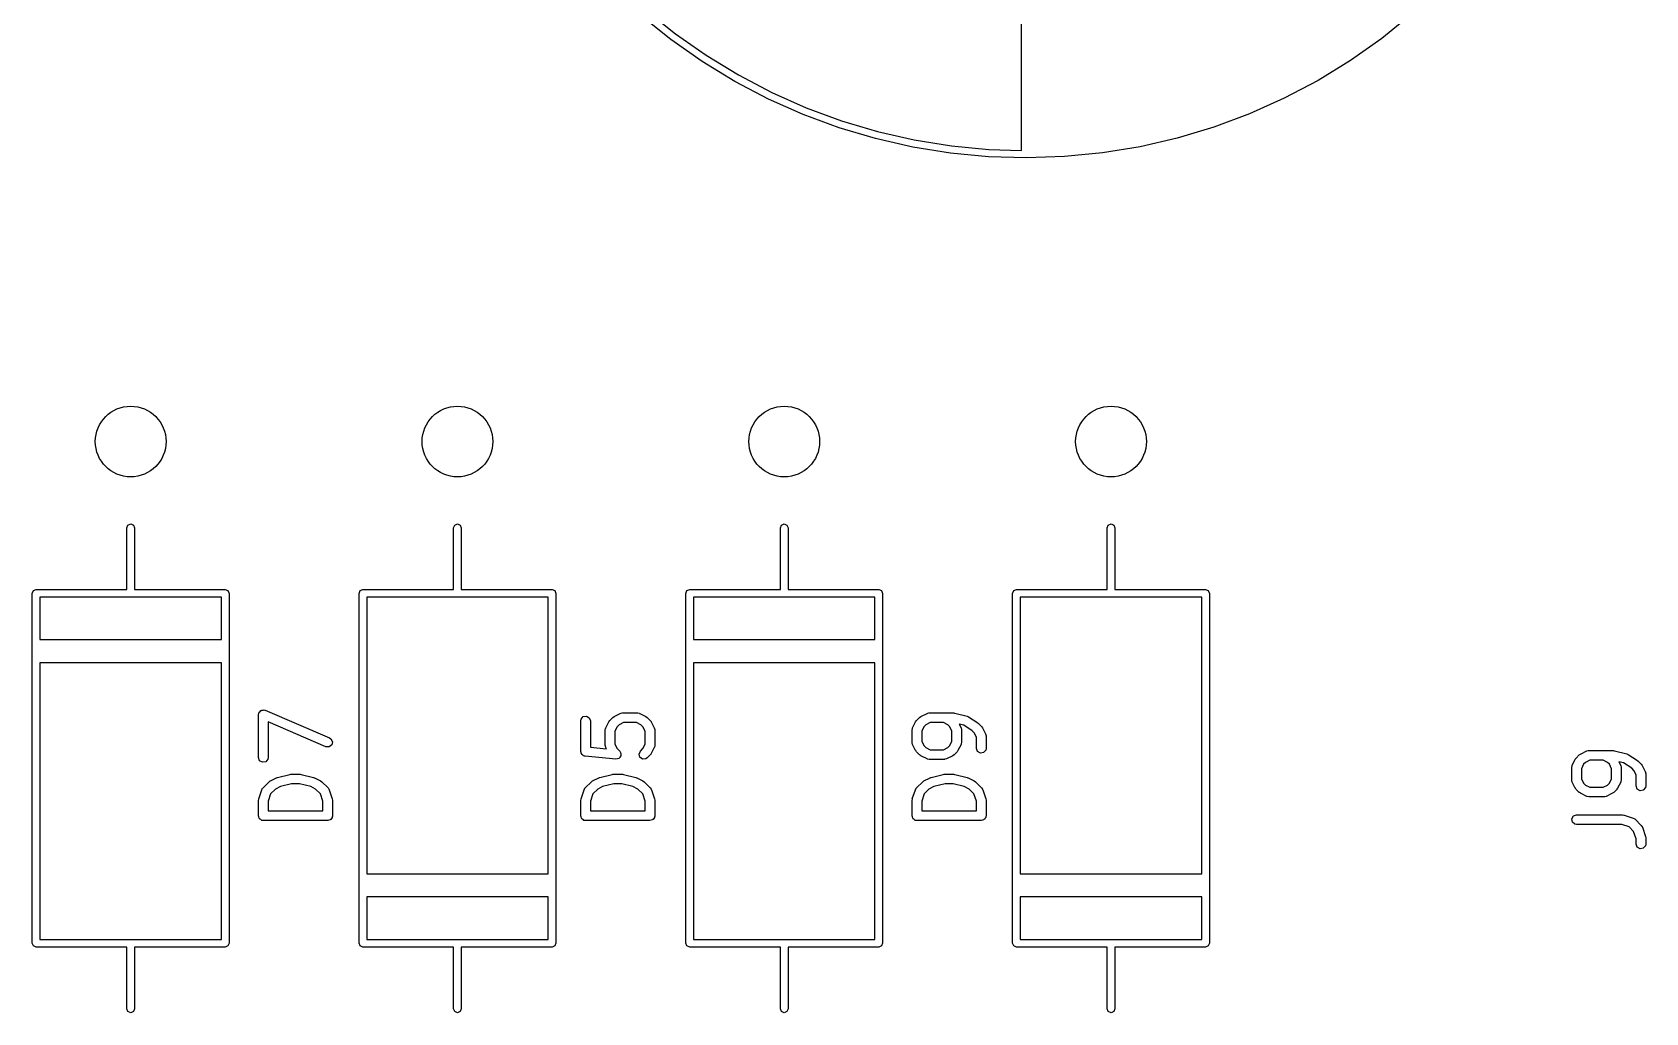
# Model space of a CAD drawing. Extents: x 37 to 259, y -144 to -45.
# Drawn here: x 65.78 to 90.86, y -120 to -104.76 of the extents above; entities that cross this region are included whole.
import ezdxf

# ---------------------------------------------------------------- set-up
doc = ezdxf.new("R2010")
doc.units = 0
doc.layers.add('BLACK', color=7, linetype='CONTINUOUS')

msp = doc.modelspace()

# ---------------------------------------------------------------- linework, layer by layer
at = {"layer": 'BLACK', "linetype": 'CONTINUOUS'}
for p, q in [((81.16, -106.599), (81.16, -88.476)), ((75.7081, -104.877), (75.2459, -104.506)), ((75.3208, -104.419), (75.7773, -104.785)), ((87.2184, -104.485), (86.7574, -104.858)), ((75.7773, -104.785), (76.2564, -105.121)), ((76.1934, -105.217), (75.7081, -104.877)), ((86.7574, -104.858), (86.2734, -105.2)), ((76.6996, -105.526), (76.1934, -105.217)), ((76.2564, -105.121), (76.7563, -105.426)), ((86.2734, -105.2), (85.7683, -105.51)), ((77.2246, -105.801), (76.6996, -105.526)), ((76.7563, -105.426), (77.2747, -105.697)), ((85.7683, -105.51), (85.2442, -105.787)), ((77.7663, -106.042), (77.2246, -105.801)), ((77.2747, -105.697), (77.8096, -105.935)), ((85.2442, -105.787), (84.7034, -106.029)), ((78.3223, -106.247), (77.7663, -106.042)), ((77.8096, -105.935), (78.3587, -106.137)), ((84.7034, -106.029), (84.148, -106.237)), ((78.8905, -106.416), (78.3223, -106.247)), ((78.3587, -106.137), (78.9197, -106.304)), ((78.9197, -106.304), (79.4903, -106.434)), ((84.148, -106.237), (83.5805, -106.407)), ((79.4684, -106.547), (78.8905, -106.416)), ((80.0535, -106.642), (79.4684, -106.547)), ((79.4903, -106.434), (80.0682, -106.527)), ((80.0682, -106.527), (80.6508, -106.583)), ((80.6508, -106.583), (81.16, -106.599)), ((83.0031, -106.541), (82.4182, -106.637)), ((83.5805, -106.407), (83.0031, -106.541)), ((80.6436, -106.698), (80.0535, -106.642)), ((81.236, -106.716), (80.6436, -106.698)), ((81.8284, -106.696), (81.236, -106.716)), ((82.4182, -106.637), (81.8284, -106.696)), ((67.25, -112.465), (67.2676, -112.423)), ((67.25, -113.425), (67.25, -112.465)), ((67.2676, -112.423), (67.31, -112.405)), ((67.31, -112.405), (67.3524, -112.423)), ((67.3524, -112.423), (67.37, -112.465)), ((67.37, -112.465), (67.37, -113.425)), ((72.33, -112.465), (72.3476, -112.423)), ((72.33, -113.425), (72.33, -112.465)), ((72.3476, -112.423), (72.39, -112.405)), ((72.39, -112.405), (72.4324, -112.423)), ((72.4324, -112.423), (72.45, -112.465)), ((72.45, -112.465), (72.45, -113.425)), ((77.41, -112.465), (77.4276, -112.423)), ((77.41, -113.425), (77.41, -112.465)), ((77.4276, -112.423), (77.47, -112.405)), ((77.47, -112.405), (77.5124, -112.423)), ((77.5124, -112.423), (77.53, -112.465)), ((77.53, -112.465), (77.53, -113.425)), ((82.49, -112.465), (82.5076, -112.423)), ((82.49, -113.425), (82.49, -112.465)), ((82.5076, -112.423), (82.55, -112.405)), ((82.55, -112.405), (82.5924, -112.423)), ((82.5924, -112.423), (82.61, -112.465)), ((82.61, -112.465), (82.61, -113.425)), ((65.78, -113.485), (65.7976, -113.443)), ((65.78, -118.925), (65.78, -113.485)), ((65.7976, -113.443), (65.84, -113.425)), ((65.84, -113.425), (67.25, -113.425)), ((68.72, -113.545), (65.9, -113.545)), ((65.9, -113.545), (65.9, -114.205)), ((67.37, -113.425), (68.78, -113.425)), ((68.72, -114.205), (68.72, -113.545)), ((68.78, -113.425), (68.8224, -113.443)), ((68.8224, -113.443), (68.84, -113.485)), ((68.84, -113.485), (68.84, -118.925)), ((70.86, -113.485), (70.8776, -113.443)), ((70.86, -118.925), (70.86, -113.485)), ((70.8776, -113.443), (70.92, -113.425)), ((70.92, -113.425), (72.33, -113.425)), ((73.8, -113.545), (70.98, -113.545)), ((70.98, -113.545), (70.98, -117.845)), ((72.45, -113.425), (73.86, -113.425)), ((73.8, -117.845), (73.8, -113.545)), ((73.86, -113.425), (73.9024, -113.443)), ((73.9024, -113.443), (73.92, -113.485)), ((73.92, -113.485), (73.92, -118.925)), ((75.94, -113.485), (75.9576, -113.443)), ((75.94, -118.925), (75.94, -113.485)), ((75.9576, -113.443), (76, -113.425)), ((76, -113.425), (77.41, -113.425)), ((78.88, -113.545), (76.06, -113.545)), ((76.06, -113.545), (76.06, -114.205)), ((77.53, -113.425), (78.94, -113.425)), ((78.88, -114.205), (78.88, -113.545)), ((78.94, -113.425), (78.9824, -113.443)), ((78.9824, -113.443), (79, -113.485)), ((79, -113.485), (79, -118.925)), ((81.02, -113.485), (81.0376, -113.443)), ((81.02, -118.925), (81.02, -113.485)), ((81.0376, -113.443), (81.08, -113.425)), ((81.08, -113.425), (82.49, -113.425)), ((83.96, -113.545), (81.14, -113.545)), ((81.14, -113.545), (81.14, -117.845)), ((82.61, -113.425), (84.02, -113.425)), ((83.96, -117.845), (83.96, -113.545)), ((84.02, -113.425), (84.0624, -113.443)), ((84.0624, -113.443), (84.08, -113.485)), ((84.08, -113.485), (84.08, -118.925)), ((65.9, -114.205), (68.72, -114.205)), ((76.06, -114.205), (78.88, -114.205)), ((65.9, -114.565), (65.9, -118.865)), ((68.72, -114.565), (65.9, -114.565)), ((68.72, -118.865), (68.72, -114.565)), ((76.06, -114.565), (76.06, -118.865)), ((78.88, -114.565), (76.06, -114.565)), ((78.88, -118.865), (78.88, -114.565)), ((69.2974, -115.372), (69.3019, -115.346)), ((69.2974, -116.038), (69.2974, -115.372)), ((69.3019, -115.346), (69.3076, -115.339)), ((69.3076, -115.339), (69.3096, -115.331)), ((69.3096, -115.331), (69.3236, -115.32)), ((69.3236, -115.32), (69.3349, -115.307)), ((69.3349, -115.307), (69.3436, -115.305)), ((69.3436, -115.305), (69.3507, -115.3)), ((69.3507, -115.3), (69.3682, -115.301)), ((69.3682, -115.301), (69.3854, -115.298)), ((69.3854, -115.298), (69.3931, -115.302)), ((69.3931, -115.302), (69.4019, -115.303)), ((69.4019, -115.303), (70.4019, -115.731)), ((74.825, -115.4), (74.9203, -115.352)), ((74.9203, -115.352), (74.9452, -115.345)), ((74.9452, -115.345), (74.9496, -115.346)), ((74.9496, -115.346), (74.9538, -115.344)), ((74.9538, -115.344), (75.1919, -115.344)), ((75.1919, -115.344), (75.2176, -115.349)), ((75.2176, -115.349), (75.221, -115.352)), ((75.221, -115.352), (75.2254, -115.352)), ((75.2254, -115.352), (75.3207, -115.4)), ((79.5941, -115.4), (79.6893, -115.352)), ((79.6893, -115.352), (79.7143, -115.345)), ((79.7143, -115.345), (79.7186, -115.346)), ((79.7186, -115.346), (79.7229, -115.344)), ((79.7229, -115.344), (80.1038, -115.344)), ((80.1038, -115.344), (80.1186, -115.347)), ((80.1186, -115.347), (80.122, -115.347)), ((80.122, -115.347), (80.3125, -115.394)), ((70.3428, -115.869), (69.4474, -115.485)), ((69.4474, -115.485), (69.4474, -116.038)), ((74.3074, -115.467), (74.3119, -115.441)), ((74.3074, -115.943), (74.3074, -115.467)), ((74.3119, -115.441), (74.3449, -115.402)), ((74.3449, -115.402), (74.3954, -115.393)), ((74.3954, -115.393), (74.4398, -115.419)), ((74.4398, -115.419), (74.4574, -115.467)), ((74.4574, -115.467), (74.4574, -115.875)), ((74.6883, -115.61), (74.6929, -115.584)), ((74.6883, -115.848), (74.6883, -115.61)), ((74.6929, -115.584), (74.6957, -115.581)), ((74.6957, -115.581), (74.6963, -115.576)), ((74.6963, -115.576), (74.7439, -115.481)), ((74.7439, -115.481), (74.7572, -115.463)), ((74.7572, -115.463), (74.7579, -115.461)), ((74.7579, -115.461), (74.8055, -115.414)), ((74.8055, -115.414), (74.8239, -115.401)), ((74.8239, -115.401), (74.825, -115.4)), ((74.8726, -115.559), (74.8383, -115.627)), ((74.8383, -115.627), (74.8383, -115.83)), ((74.903, -115.529), (74.8726, -115.559)), ((74.9715, -115.494), (74.903, -115.529)), ((75.1742, -115.494), (74.9715, -115.494)), ((75.2427, -115.529), (75.1742, -115.494)), ((75.2731, -115.559), (75.2427, -115.529)), ((75.3074, -115.627), (75.2731, -115.559)), ((75.3074, -115.83), (75.3074, -115.627)), ((75.3207, -115.4), (75.3387, -115.413)), ((75.3387, -115.413), (75.3402, -115.414)), ((75.3402, -115.414), (75.3878, -115.461)), ((75.3878, -115.461), (75.4007, -115.48)), ((75.4007, -115.48), (75.4018, -115.481)), ((75.4018, -115.481), (75.4495, -115.576)), ((75.4495, -115.576), (75.4569, -115.601)), ((75.4569, -115.601), (75.4558, -115.606)), ((75.4558, -115.606), (75.4574, -115.61)), ((75.4574, -115.61), (75.4574, -115.848)), ((79.4574, -115.61), (79.4619, -115.584)), ((79.4574, -115.8), (79.4574, -115.61)), ((79.4619, -115.584), (79.4648, -115.581)), ((79.4648, -115.581), (79.4653, -115.576)), ((79.4653, -115.576), (79.5129, -115.481)), ((79.5129, -115.481), (79.5263, -115.463)), ((79.5263, -115.463), (79.527, -115.461)), ((79.527, -115.461), (79.5746, -115.414)), ((79.5746, -115.414), (79.593, -115.401)), ((79.593, -115.401), (79.5941, -115.4)), ((79.6416, -115.559), (79.6074, -115.627)), ((79.6074, -115.627), (79.6074, -115.783)), ((79.672, -115.529), (79.6416, -115.559)), ((79.7406, -115.494), (79.672, -115.529)), ((79.9432, -115.494), (79.7406, -115.494)), ((80.0118, -115.529), (79.9432, -115.494)), ((80.0422, -115.559), (80.0118, -115.529)), ((80.0764, -115.627), (80.0422, -115.559)), ((80.0764, -115.783), (80.0764, -115.627)), ((80.2635, -115.537), (80.1894, -115.518)), ((80.1894, -115.518), (80.2185, -115.576)), ((80.2185, -115.576), (80.2259, -115.601)), ((80.2259, -115.601), (80.2249, -115.606)), ((80.2249, -115.606), (80.2264, -115.61)), ((80.2264, -115.61), (80.2264, -115.8)), ((80.3894, -115.62), (80.2635, -115.537)), ((80.3125, -115.394), (80.3355, -115.404)), ((80.3355, -115.404), (80.3359, -115.404)), ((80.3359, -115.404), (80.4787, -115.5)), ((80.4231, -115.654), (80.3894, -115.62)), ((80.4787, -115.5), (80.487, -115.508)), ((80.487, -115.508), (80.4902, -115.509)), ((80.4902, -115.509), (80.5378, -115.557)), ((80.5378, -115.557), (80.5507, -115.575)), ((80.5507, -115.575), (80.5518, -115.576)), ((80.5518, -115.576), (80.5995, -115.671)), ((70.3941, -115.872), (70.3428, -115.869)), ((70.4351, -115.841), (70.3941, -115.872)), ((70.4019, -115.731), (70.4237, -115.746)), ((70.4237, -115.746), (70.4469, -115.791)), ((70.4469, -115.791), (70.4351, -115.841)), ((74.4574, -115.875), (74.7056, -115.9)), ((74.6899, -115.852), (74.6883, -115.848)), ((74.6888, -115.856), (74.6899, -115.852)), ((74.6963, -115.881), (74.6888, -115.856)), ((74.8383, -115.83), (74.8726, -115.899)), ((75.2731, -115.899), (75.3074, -115.83)), ((75.45, -115.877), (75.4495, -115.881)), ((75.4529, -115.874), (75.45, -115.877)), ((75.4574, -115.848), (75.4529, -115.874)), ((79.4589, -115.804), (79.4574, -115.8)), ((79.4579, -115.809), (79.4589, -115.804)), ((79.4653, -115.834), (79.4579, -115.809)), ((79.5129, -115.929), (79.4653, -115.834)), ((79.6074, -115.783), (79.6416, -115.851)), ((79.6416, -115.851), (79.672, -115.881)), ((80.0118, -115.881), (80.0422, -115.851)), ((80.0422, -115.851), (80.0764, -115.783)), ((80.2185, -115.834), (80.1709, -115.929)), ((80.219, -115.829), (80.2185, -115.834)), ((80.2219, -115.826), (80.219, -115.829)), ((80.2264, -115.8), (80.2219, -115.826)), ((80.4574, -115.723), (80.4231, -115.654)), ((80.4574, -115.895), (80.4574, -115.723)), ((80.5995, -115.671), (80.6069, -115.696)), ((80.6069, -115.696), (80.6058, -115.701)), ((80.6058, -115.701), (80.6074, -115.705)), ((80.6074, -115.705), (80.6074, -115.895)), ((69.3149, -116.087), (69.2974, -116.038)), ((69.3594, -116.112), (69.3149, -116.087)), ((69.4099, -116.103), (69.3594, -116.112)), ((69.4429, -116.064), (69.4099, -116.103)), ((69.4474, -116.038), (69.4429, -116.064)), ((74.3128, -115.958), (74.3074, -115.943)), ((74.314, -115.974), (74.3128, -115.958)), ((74.3213, -115.981), (74.314, -115.974)), ((74.3249, -115.991), (74.3213, -115.981)), ((74.3387, -115.999), (74.3249, -115.991)), ((74.3498, -116.011), (74.3387, -115.999)), ((74.3667, -116.015), (74.3498, -116.011)), ((74.3694, -116.017), (74.3667, -116.015)), ((74.3711, -116.017), (74.3694, -116.017)), ((74.3749, -116.018), (74.3711, -116.017)), ((74.8511, -116.065), (74.3749, -116.018)), ((74.7056, -115.9), (74.6963, -115.881)), ((74.8516, -116.065), (74.8511, -116.065)), ((74.852, -116.065), (74.8516, -116.065)), ((74.8764, -116.059), (74.852, -116.065)), ((74.8726, -115.899), (74.9116, -115.938)), ((74.9008, -116.053), (74.8764, -116.059)), ((74.9011, -116.052), (74.9008, -116.053)), ((74.9016, -116.052), (74.9011, -116.052)), ((74.916, -116.032), (74.9016, -116.052)), ((74.9116, -115.938), (74.9265, -115.959)), ((74.9308, -116.011), (74.916, -116.032)), ((74.9265, -115.959), (74.9266, -115.96)), ((74.9266, -115.96), (74.9269, -115.96)), ((74.9269, -115.96), (74.9288, -115.985)), ((74.9288, -115.985), (74.931, -116.01)), ((74.931, -116.01), (74.9307, -116.011)), ((74.9307, -116.011), (74.9308, -116.011)), ((75.2124, -115.984), (75.2341, -115.938)), ((75.2257, -116.034), (75.2124, -115.984)), ((75.2677, -116.063), (75.2257, -116.034)), ((75.2341, -115.938), (75.2731, -115.899)), ((75.3188, -116.059), (75.2677, -116.063)), ((75.3402, -116.044), (75.3188, -116.059)), ((75.3878, -115.996), (75.3402, -116.044)), ((75.3885, -115.995), (75.3878, -115.996)), ((75.4018, -115.977), (75.3885, -115.995)), ((75.4495, -115.881), (75.4018, -115.977)), ((79.5141, -115.93), (79.5129, -115.929)), ((79.527, -115.949), (79.5141, -115.93)), ((79.5746, -115.996), (79.527, -115.949)), ((79.5761, -115.997), (79.5746, -115.996)), ((79.5941, -116.01), (79.5761, -115.997)), ((79.6893, -116.058), (79.5941, -116.01)), ((79.672, -115.881), (79.7406, -115.916)), ((79.6938, -116.058), (79.6893, -116.058)), ((79.6972, -116.061), (79.6938, -116.058)), ((79.7229, -116.066), (79.6972, -116.061)), ((79.961, -116.066), (79.7229, -116.066)), ((79.7406, -115.916), (79.9432, -115.916)), ((79.9432, -115.916), (80.0118, -115.881)), ((79.9652, -116.064), (79.961, -116.066)), ((79.9695, -116.065), (79.9652, -116.064)), ((79.9945, -116.058), (79.9695, -116.065)), ((80.0897, -116.01), (79.9945, -116.058)), ((80.0909, -116.009), (80.0897, -116.01)), ((80.1092, -115.996), (80.0909, -116.009)), ((80.1568, -115.949), (80.1092, -115.996)), ((80.1575, -115.947), (80.1568, -115.949)), ((80.1709, -115.929), (80.1575, -115.947)), ((80.4749, -115.944), (80.4574, -115.895)), ((80.5194, -115.969), (80.4749, -115.944)), ((80.5699, -115.96), (80.5194, -115.969)), ((80.6029, -115.921), (80.5699, -115.96)), ((80.6074, -115.895), (80.6029, -115.921)), ((89.7203, -116.16), (89.7679, -116.065)), ((89.7679, -116.065), (89.7813, -116.047)), ((89.7813, -116.047), (89.782, -116.046)), ((89.782, -116.046), (89.8296, -115.998)), ((89.8296, -115.998), (89.848, -115.985)), ((89.848, -115.985), (89.8491, -115.984)), ((89.8491, -115.984), (89.9443, -115.936)), ((89.927, -116.113), (89.8966, -116.143)), ((89.9956, -116.078), (89.927, -116.113)), ((89.9443, -115.936), (89.9693, -115.929)), ((89.9693, -115.929), (89.9736, -115.93)), ((89.9736, -115.93), (89.9779, -115.928)), ((89.9779, -115.928), (90.3588, -115.928)), ((90.1982, -116.078), (89.9956, -116.078)), ((90.2668, -116.113), (90.1982, -116.078)), ((90.2972, -116.143), (90.2668, -116.113)), ((90.3588, -115.928), (90.3736, -115.931)), ((90.3736, -115.931), (90.377, -115.931)), ((90.377, -115.931), (90.5675, -115.978)), ((90.5185, -116.121), (90.4444, -116.102)), ((90.4444, -116.102), (90.4735, -116.16)), ((90.6444, -116.204), (90.5185, -116.121)), ((90.5675, -115.978), (90.5905, -115.988)), ((90.5905, -115.988), (90.5909, -115.989)), ((90.5909, -115.989), (90.7337, -116.084)), ((90.7337, -116.084), (90.742, -116.092)), ((90.742, -116.092), (90.7452, -116.093)), ((90.7452, -116.093), (90.7928, -116.141)), ((69.4817, -116.4), (69.5769, -116.352)), ((69.5769, -116.352), (69.5893, -116.349)), ((69.5893, -116.349), (69.5923, -116.347)), ((69.5923, -116.347), (69.7828, -116.299)), ((69.7828, -116.299), (69.7977, -116.298)), ((69.7977, -116.298), (69.801, -116.297)), ((69.801, -116.297), (69.9438, -116.297)), ((69.9438, -116.297), (69.9586, -116.299)), ((69.9586, -116.299), (69.962, -116.299)), ((69.962, -116.299), (70.1525, -116.347)), ((70.1525, -116.347), (70.1643, -116.352)), ((70.1643, -116.352), (70.1678, -116.352)), ((70.1678, -116.352), (70.2631, -116.4)), ((74.4917, -116.4), (74.5869, -116.352)), ((74.5869, -116.352), (74.5993, -116.349)), ((74.5993, -116.349), (74.6023, -116.347)), ((74.6023, -116.347), (74.7928, -116.299)), ((74.7928, -116.299), (74.8077, -116.298)), ((74.8077, -116.298), (74.811, -116.297)), ((74.811, -116.297), (74.9538, -116.297)), ((74.9538, -116.297), (74.9686, -116.299)), ((74.9686, -116.299), (74.972, -116.299)), ((74.972, -116.299), (75.1625, -116.347)), ((75.1625, -116.347), (75.1743, -116.352)), ((75.1743, -116.352), (75.1778, -116.352)), ((75.1778, -116.352), (75.2731, -116.4)), ((79.6417, -116.4), (79.7369, -116.352)), ((79.7369, -116.352), (79.7493, -116.349)), ((79.7493, -116.349), (79.7523, -116.347)), ((79.7523, -116.347), (79.9428, -116.299)), ((79.9428, -116.299), (79.9577, -116.298)), ((79.9577, -116.298), (79.961, -116.297)), ((79.961, -116.297), (80.1038, -116.297)), ((80.1038, -116.297), (80.1186, -116.299)), ((80.1186, -116.299), (80.122, -116.299)), ((80.122, -116.299), (80.3125, -116.347)), ((80.3125, -116.347), (80.3243, -116.352)), ((80.3243, -116.352), (80.3278, -116.352)), ((80.3278, -116.352), (80.4231, -116.4)), ((89.7124, -116.194), (89.7169, -116.168)), ((89.7124, -116.384), (89.7124, -116.194)), ((89.7169, -116.168), (89.7198, -116.165)), ((89.7198, -116.165), (89.7203, -116.16)), ((89.8966, -116.143), (89.8624, -116.212)), ((89.8624, -116.212), (89.8624, -116.367)), ((89.8624, -116.367), (89.8966, -116.435)), ((90.3314, -116.212), (90.2972, -116.143)), ((90.2972, -116.435), (90.3314, -116.367)), ((90.3314, -116.367), (90.3314, -116.212)), ((90.4735, -116.16), (90.4809, -116.185)), ((90.4809, -116.185), (90.4799, -116.19)), ((90.4799, -116.19), (90.4814, -116.194)), ((90.4814, -116.194), (90.4814, -116.384)), ((90.6781, -116.238), (90.6444, -116.204)), ((90.7124, -116.307), (90.6781, -116.238)), ((90.7124, -116.48), (90.7124, -116.307)), ((90.7928, -116.141), (90.8057, -116.159)), ((90.8057, -116.159), (90.8068, -116.16)), ((90.8068, -116.16), (90.8545, -116.256)), ((90.8545, -116.256), (90.8619, -116.28)), ((90.8619, -116.28), (90.8608, -116.285)), ((90.8608, -116.285), (90.8624, -116.289)), ((90.8624, -116.289), (90.8624, -116.48)), ((69.3012, -116.681), (69.3488, -116.538)), ((69.3488, -116.538), (69.3613, -116.516)), ((69.3613, -116.516), (69.3651, -116.513)), ((69.3651, -116.513), (69.367, -116.509)), ((69.367, -116.509), (69.4622, -116.414)), ((69.4856, -116.603), (69.4474, -116.717)), ((69.4622, -116.414), (69.4806, -116.401)), ((69.4806, -116.401), (69.4817, -116.4)), ((69.5597, -116.529), (69.4856, -116.603)), ((69.6367, -116.49), (69.5597, -116.529)), ((69.8102, -116.447), (69.6367, -116.49)), ((69.9346, -116.447), (69.8102, -116.447)), ((70.1081, -116.49), (69.9346, -116.447)), ((70.1851, -116.529), (70.1081, -116.49)), ((70.2592, -116.603), (70.1851, -116.529)), ((70.2974, -116.717), (70.2592, -116.603)), ((70.2631, -116.4), (70.2811, -116.413)), ((70.2811, -116.413), (70.2826, -116.414)), ((70.2826, -116.414), (70.3778, -116.509)), ((70.3778, -116.509), (70.3927, -116.53)), ((70.3927, -116.53), (70.3931, -116.535)), ((70.3931, -116.535), (70.3959, -116.538)), ((70.3959, -116.538), (70.4435, -116.681)), ((74.3112, -116.681), (74.3588, -116.538)), ((74.3588, -116.538), (74.3713, -116.516)), ((74.3713, -116.516), (74.3751, -116.513)), ((74.3751, -116.513), (74.377, -116.509)), ((74.377, -116.509), (74.4722, -116.414)), ((74.4956, -116.603), (74.4574, -116.717)), ((74.4722, -116.414), (74.4906, -116.401)), ((74.4906, -116.401), (74.4917, -116.4)), ((74.5697, -116.529), (74.4956, -116.603)), ((74.6467, -116.49), (74.5697, -116.529)), ((74.8202, -116.447), (74.6467, -116.49)), ((74.9446, -116.447), (74.8202, -116.447)), ((75.1181, -116.49), (74.9446, -116.447)), ((75.1951, -116.529), (75.1181, -116.49)), ((75.2692, -116.603), (75.1951, -116.529)), ((75.3074, -116.717), (75.2692, -116.603)), ((75.2731, -116.4), (75.2911, -116.413)), ((75.2911, -116.413), (75.2926, -116.414)), ((75.2926, -116.414), (75.3878, -116.509)), ((75.3878, -116.509), (75.4027, -116.53)), ((75.4027, -116.53), (75.4031, -116.535)), ((75.4031, -116.535), (75.4059, -116.538)), ((75.4059, -116.538), (75.4535, -116.681)), ((79.4612, -116.681), (79.5088, -116.538)), ((79.5088, -116.538), (79.5213, -116.516)), ((79.5213, -116.516), (79.5251, -116.513)), ((79.5251, -116.513), (79.527, -116.509)), ((79.527, -116.509), (79.6222, -116.414)), ((79.6456, -116.603), (79.6074, -116.717)), ((79.6222, -116.414), (79.6406, -116.401)), ((79.6406, -116.401), (79.6417, -116.4)), ((79.7197, -116.529), (79.6456, -116.603)), ((79.7967, -116.49), (79.7197, -116.529)), ((79.9702, -116.447), (79.7967, -116.49)), ((80.0946, -116.447), (79.9702, -116.447)), ((80.2681, -116.49), (80.0946, -116.447)), ((80.3451, -116.529), (80.2681, -116.49)), ((80.4192, -116.603), (80.3451, -116.529)), ((80.4574, -116.717), (80.4192, -116.603)), ((80.4231, -116.4), (80.4411, -116.413)), ((80.4411, -116.413), (80.4426, -116.414)), ((80.4426, -116.414), (80.5378, -116.509)), ((80.5378, -116.509), (80.5527, -116.53)), ((80.5527, -116.53), (80.5531, -116.535)), ((80.5531, -116.535), (80.5559, -116.538)), ((80.5559, -116.538), (80.6035, -116.681)), ((89.7139, -116.388), (89.7124, -116.384)), ((89.7129, -116.393), (89.7139, -116.388)), ((89.7203, -116.418), (89.7129, -116.393)), ((89.7679, -116.513), (89.7203, -116.418)), ((89.7691, -116.514), (89.7679, -116.513)), ((89.782, -116.533), (89.7691, -116.514)), ((89.8296, -116.58), (89.782, -116.533)), ((89.8311, -116.581), (89.8296, -116.58)), ((89.8491, -116.594), (89.8311, -116.581)), ((89.9443, -116.642), (89.8491, -116.594)), ((89.8966, -116.435), (89.927, -116.466)), ((89.927, -116.466), (89.9956, -116.5)), ((89.9956, -116.5), (90.1982, -116.5)), ((90.1982, -116.5), (90.2668, -116.466)), ((90.3447, -116.594), (90.2495, -116.642)), ((90.2668, -116.466), (90.2972, -116.435)), ((90.3459, -116.593), (90.3447, -116.594)), ((90.3642, -116.58), (90.3459, -116.593)), ((90.4118, -116.533), (90.3642, -116.58)), ((90.4125, -116.531), (90.4118, -116.533)), ((90.4259, -116.513), (90.4125, -116.531)), ((90.4735, -116.418), (90.4259, -116.513)), ((90.474, -116.413), (90.4735, -116.418)), ((90.4769, -116.41), (90.474, -116.413)), ((90.4814, -116.384), (90.4769, -116.41)), ((90.7299, -116.528), (90.7124, -116.48)), ((90.7744, -116.553), (90.7299, -116.528)), ((90.8249, -116.544), (90.7744, -116.553)), ((90.8579, -116.505), (90.8249, -116.544)), ((90.8624, -116.48), (90.8579, -116.505)), ((69.2974, -116.705), (69.3013, -116.683)), ((69.2974, -116.943), (69.2974, -116.705)), ((69.3013, -116.683), (69.3012, -116.681)), ((69.4474, -116.717), (69.4474, -116.868)), ((69.4474, -116.868), (70.2974, -116.868)), ((70.2974, -116.868), (70.2974, -116.717)), ((70.4435, -116.681), (70.4468, -116.703)), ((70.4468, -116.703), (70.4474, -116.705)), ((70.4474, -116.705), (70.4474, -116.943)), ((74.3074, -116.705), (74.3113, -116.683)), ((74.3074, -116.943), (74.3074, -116.705)), ((74.3113, -116.683), (74.3112, -116.681)), ((74.4574, -116.717), (74.4574, -116.868)), ((74.4574, -116.868), (75.3074, -116.868)), ((75.3074, -116.868), (75.3074, -116.717)), ((75.4535, -116.681), (75.4568, -116.703)), ((75.4568, -116.703), (75.4574, -116.705)), ((75.4574, -116.705), (75.4574, -116.943)), ((79.4574, -116.705), (79.4613, -116.683)), ((79.4574, -116.943), (79.4574, -116.705)), ((79.4613, -116.683), (79.4612, -116.681)), ((79.6074, -116.717), (79.6074, -116.868)), ((79.6074, -116.868), (80.4574, -116.868)), ((80.4574, -116.868), (80.4574, -116.717)), ((80.6035, -116.681), (80.6068, -116.703)), ((80.6068, -116.703), (80.6074, -116.705)), ((80.6074, -116.705), (80.6074, -116.943)), ((89.9488, -116.642), (89.9443, -116.642)), ((89.9522, -116.645), (89.9488, -116.642)), ((89.9779, -116.65), (89.9522, -116.645)), ((90.216, -116.65), (89.9779, -116.65)), ((90.2202, -116.648), (90.216, -116.65)), ((90.2245, -116.649), (90.2202, -116.648)), ((90.2495, -116.642), (90.2245, -116.649)), ((69.304, -116.961), (69.2974, -116.943)), ((69.3074, -116.981), (69.304, -116.961)), ((69.3126, -116.985), (69.3074, -116.981)), ((69.3149, -116.991), (69.3126, -116.985)), ((69.3318, -117.001), (69.3149, -116.991)), ((69.3467, -117.014), (69.3318, -117.001)), ((69.3565, -117.015), (69.3467, -117.014)), ((69.3594, -117.017), (69.3565, -117.015)), ((69.3626, -117.016), (69.3594, -117.017)), ((69.3724, -117.018), (69.3626, -117.016)), ((70.3724, -117.018), (69.3724, -117.018)), ((70.3907, -117.011), (70.3724, -117.018)), ((70.4099, -117.008), (70.3907, -117.011)), ((70.4142, -117.003), (70.4099, -117.008)), ((70.4206, -117.001), (70.4142, -117.003)), ((70.4303, -116.984), (70.4206, -117.001)), ((70.4429, -116.969), (70.4303, -116.984)), ((70.4446, -116.959), (70.4429, -116.969)), ((70.4462, -116.956), (70.4446, -116.959)), ((70.4474, -116.943), (70.4457, -116.953)), ((70.4457, -116.953), (70.4462, -116.956)), ((74.314, -116.961), (74.3074, -116.943)), ((74.3174, -116.981), (74.314, -116.961)), ((74.3226, -116.985), (74.3174, -116.981)), ((74.3249, -116.991), (74.3226, -116.985)), ((74.3418, -117.001), (74.3249, -116.991)), ((74.3567, -117.014), (74.3418, -117.001)), ((74.3665, -117.015), (74.3567, -117.014)), ((74.3694, -117.017), (74.3665, -117.015)), ((74.3726, -117.016), (74.3694, -117.017)), ((74.3824, -117.018), (74.3726, -117.016)), ((75.3824, -117.018), (74.3824, -117.018)), ((75.4007, -117.011), (75.3824, -117.018)), ((75.4199, -117.008), (75.4007, -117.011)), ((75.4242, -117.003), (75.4199, -117.008)), ((75.4306, -117.001), (75.4242, -117.003)), ((75.4403, -116.984), (75.4306, -117.001)), ((75.4529, -116.969), (75.4403, -116.984)), ((75.4546, -116.959), (75.4529, -116.969)), ((75.4562, -116.956), (75.4546, -116.959)), ((75.4574, -116.943), (75.4557, -116.953)), ((75.4557, -116.953), (75.4562, -116.956)), ((79.464, -116.961), (79.4574, -116.943)), ((79.4674, -116.981), (79.464, -116.961)), ((79.4726, -116.985), (79.4674, -116.981)), ((79.4749, -116.991), (79.4726, -116.985)), ((79.4918, -117.001), (79.4749, -116.991)), ((79.5067, -117.014), (79.4918, -117.001)), ((79.5165, -117.015), (79.5067, -117.014)), ((79.5194, -117.017), (79.5165, -117.015)), ((79.5226, -117.016), (79.5194, -117.017)), ((79.5324, -117.018), (79.5226, -117.016)), ((80.5324, -117.018), (79.5324, -117.018)), ((80.5507, -117.011), (80.5324, -117.018)), ((80.5699, -117.008), (80.5507, -117.011)), ((80.5742, -117.003), (80.5699, -117.008)), ((80.5806, -117.001), (80.5742, -117.003)), ((80.5903, -116.984), (80.5806, -117.001)), ((80.6029, -116.969), (80.5903, -116.984)), ((80.6046, -116.959), (80.6029, -116.969)), ((80.6062, -116.956), (80.6046, -116.959)), ((80.6074, -116.943), (80.6057, -116.953)), ((80.6057, -116.953), (80.6062, -116.956)), ((89.7135, -116.99), (89.7392, -116.946)), ((89.7224, -117.041), (89.7135, -116.99)), ((89.7617, -117.074), (89.7224, -117.041)), ((89.7392, -116.946), (89.7874, -116.928)), ((89.7874, -117.078), (89.7617, -117.074)), ((89.7874, -116.928), (90.5017, -116.928)), ((90.4895, -117.078), (89.7874, -117.078)), ((90.604, -117.117), (90.4895, -117.078)), ((90.5017, -116.928), (90.5237, -116.932)), ((90.5237, -116.932), (90.5254, -116.932)), ((90.5254, -116.932), (90.6682, -116.98)), ((90.6742, -117.187), (90.604, -117.117)), ((90.6682, -116.98), (90.6911, -116.992)), ((90.6911, -116.992), (90.6935, -116.996)), ((90.6935, -116.996), (90.6976, -116.998)), ((90.6976, -116.998), (90.7928, -117.093)), ((90.7928, -117.093), (90.8077, -117.114)), ((90.8077, -117.114), (90.8081, -117.119)), ((90.8081, -117.119), (90.8109, -117.122)), ((90.8109, -117.122), (90.8585, -117.265)), ((90.7124, -117.301), (90.6742, -117.187)), ((90.7124, -117.384), (90.7124, -117.301)), ((90.7299, -117.432), (90.7124, -117.384)), ((90.8624, -117.384), (90.8579, -117.41)), ((90.8585, -117.265), (90.8618, -117.288)), ((90.8618, -117.288), (90.8624, -117.289)), ((90.8624, -117.289), (90.8624, -117.384)), ((90.7744, -117.458), (90.7299, -117.432)), ((90.8249, -117.449), (90.7744, -117.458)), ((90.8579, -117.41), (90.8249, -117.449)), ((70.98, -117.845), (73.8, -117.845)), ((81.14, -117.845), (83.96, -117.845)), ((70.98, -118.205), (70.98, -118.865)), ((73.8, -118.205), (70.98, -118.205)), ((73.8, -118.865), (73.8, -118.205)), ((81.14, -118.205), (81.14, -118.865)), ((83.96, -118.205), (81.14, -118.205)), ((83.96, -118.865), (83.96, -118.205)), ((65.9, -118.865), (68.72, -118.865)), ((70.98, -118.865), (73.8, -118.865)), ((76.06, -118.865), (78.88, -118.865)), ((81.14, -118.865), (83.96, -118.865)), ((65.7976, -118.967), (65.78, -118.925)), ((65.84, -118.985), (65.7976, -118.967)), ((67.25, -118.985), (65.84, -118.985)), ((67.25, -119.945), (67.25, -118.985)), ((68.78, -118.985), (67.37, -118.985)), ((67.37, -118.985), (67.37, -119.945)), ((68.8224, -118.967), (68.78, -118.985)), ((68.84, -118.925), (68.8224, -118.967)), ((70.8776, -118.967), (70.86, -118.925)), ((70.92, -118.985), (70.8776, -118.967)), ((72.33, -118.985), (70.92, -118.985)), ((72.33, -119.945), (72.33, -118.985)), ((73.86, -118.985), (72.45, -118.985)), ((72.45, -118.985), (72.45, -119.945)), ((73.9024, -118.967), (73.86, -118.985)), ((73.92, -118.925), (73.9024, -118.967)), ((75.9576, -118.967), (75.94, -118.925)), ((76, -118.985), (75.9576, -118.967)), ((77.41, -118.985), (76, -118.985)), ((77.41, -119.945), (77.41, -118.985)), ((78.94, -118.985), (77.53, -118.985)), ((77.53, -118.985), (77.53, -119.945)), ((78.9824, -118.967), (78.94, -118.985)), ((79, -118.925), (78.9824, -118.967)), ((81.0376, -118.967), (81.02, -118.925)), ((81.08, -118.985), (81.0376, -118.967)), ((82.49, -118.985), (81.08, -118.985)), ((82.49, -119.945), (82.49, -118.985)), ((84.02, -118.985), (82.61, -118.985)), ((82.61, -118.985), (82.61, -119.945)), ((84.0624, -118.967), (84.02, -118.985)), ((84.08, -118.925), (84.0624, -118.967)), ((67.2676, -119.987), (67.25, -119.945)), ((67.31, -120.005), (67.2676, -119.987)), ((67.3524, -119.987), (67.31, -120.005)), ((67.37, -119.945), (67.3524, -119.987)), ((72.3476, -119.987), (72.33, -119.945)), ((72.39, -120.005), (72.3476, -119.987)), ((72.4324, -119.987), (72.39, -120.005)), ((72.45, -119.945), (72.4324, -119.987)), ((77.4276, -119.987), (77.41, -119.945)), ((77.47, -120.005), (77.4276, -119.987)), ((77.5124, -119.987), (77.47, -120.005)), ((77.53, -119.945), (77.5124, -119.987)), ((82.5076, -119.987), (82.49, -119.945)), ((82.55, -120.005), (82.5076, -119.987)), ((82.5924, -119.987), (82.55, -120.005)), ((82.61, -119.945), (82.5924, -119.987))]:
    msp.add_line(p, q, dxfattribs=at)
at = {"layer": 'BLACK'}
for centre in [(67.31, -111.125), (72.39, -111.125), (77.47, -111.125), (82.55, -111.125)]:
    msp.add_circle(centre, 0.55, dxfattribs=at)

doc.saveas('drawing.dxf')
